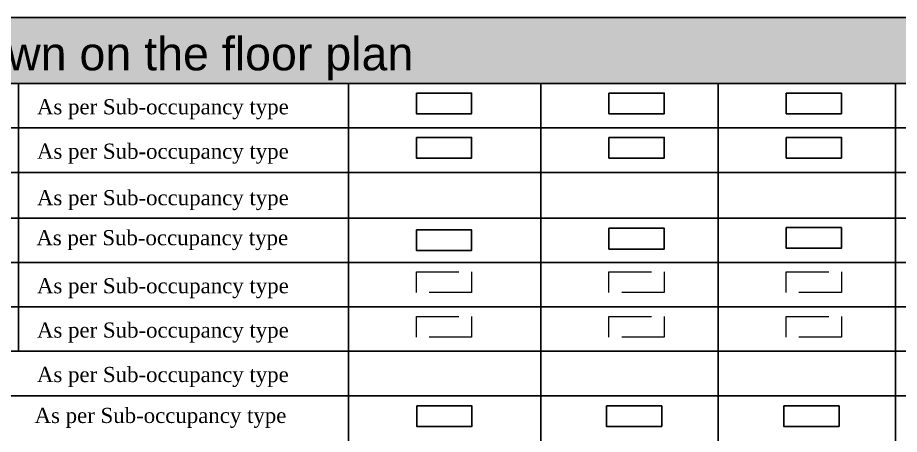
# Model space of a CAD drawing. Header units: millimetres. Extents: x -9481 to -9286, y 28723 to 28853.
# Drawn here: x -9461.74 to -9451.39, y 28806.45 to 28811.33 of the extents above; entities that cross this region are included whole.
import ezdxf

# ---------------------------------------------------------------- set-up
doc = ezdxf.new("R2010")
doc.units = ezdxf.units.MM
doc.linetypes.add('CONTINULUS', pattern=[0])
doc.linetypes.add('DASHED', pattern=[0.75, 0.5, -0.25])
for name, color, linetype in [('BLK_1_FLR_-2_FAR_AREA_ADD', 7, 'Continuous'), ('BLK_1_FLR_0_FAR_AREA_DEDUCT', 7, 'Continuous'), ('BLK_1_FLR_0_FAR_AREA_DEDUCT_EXISTING', 7, 'Continuous'), ('BLK_1_FLR_1_FAR_AREA_DEDUCT', 7, 'Continuous'), ('BLK_1_FLR_1_FAR_AREA_DEDUCT_EXISTING', 7, 'Continuous'), ('BLK_1_FLR_2_FAR_AREA_DEDUCT', 7, 'Continuous'), ('BLK_1_FLR_2_FAR_AREA_DEDUCT_EXISTING', 7, 'Continuous'), ('BLK_1_PLANTATION_GREENSTRIP', 7, 'Continuous'), ('HATCH', 7, 'Continuous')]:
    doc.layers.add(name, color=color, linetype=linetype)
for name, color, linetype, plot in [('BLK_1_FLR_0_BLT_UP_AREA', 25, 'Continuous', False), ('BLK_1_FLR_0_BLT_UP_AREA_DEDUCT', 25, 'Continuous', False), ('BLK_1_FLR_1_BLT_UP_AREA', 25, 'Continuous', False), ('BLK_1_FLR_1_BLT_UP_AREA_DEDUCT', 25, 'Continuous', False), ('BLK_1_FLR_2_BLT_UP_AREA', 7, 'Continuous', False), ('BLK_1_FLR_2_BLT_UP_AREA_DEDUCT', 7, 'Continuous', False)]:
    doc.layers.add(name, color=color, linetype=linetype, plot=plot)
for name, color, linetype, lineweight in [('BLK_1_FLR_0_BLT_UP_AREA_DEDUCT_EXISTING', 11, 'DASHED', 9), ('BLK_1_FLR_0_BLT_UP_AREA_EXISTING', 11, 'DASHED', 9), ('BLK_1_FLR_1_BLT_UP_AREA_DEDUCT_EXISTING', 11, 'DASHED', 9), ('BLK_1_FLR_1_BLT_UP_AREA_EXISTING', 11, 'DASHED', 9), ('BLK_1_FLR_2_BLT_UP_AREA_DEDUCT_EXISTING', 11, 'DASHED', 9), ('BLK_1_FLR_2_BLT_UP_AREA_EXISTING', 11, 'DASHED', 9)]:
    doc.layers.add(name, color=color, linetype=linetype, lineweight=lineweight)
doc.styles.add('MtXpl_Georgia', font='georgiab.ttf')
doc.styles.get("Standard").update_dxf_attribs({"font": 'arial.ttf', "height": 0.25})

# ---------------------------------------------------------------- blocks, each defined once
blk = doc.blocks.new('H2')
at = {"layer": 'HATCH', "linetype": 'CONTINULUS', "ltscale": 0.05}
h = blk.add_hatch(color=241, dxfattribs=at)
h.dxf.hatch_style = 1
h.paths.add_polyline_path([(-9435.455, 28804.6), (-9435.455, 28803.827), (-9396.427, 28803.827), (-9396.427, 28804.6)])
blk.add_lwpolyline([(-9435.455, 28804.6), (-9396.427, 28804.6), (-9396.427, 28803.827), (-9435.455, 28803.827), (-9435.455, 28804.6)], close=True)
at = {"color": 18, "insert": (-9420.014, 28804.373), "char_height": 0.39118, "attachment_point": 1}
blk.add_mtext_dynamic_manual_height_columns('Layers to be drawn on the floor plan', width=11.88863, gutter_width=1.633, heights=[0], dxfattribs=at)

msp = doc.modelspace()

# ---------------------------------------------------------------- linework, layer by layer
for p, q in [((-9461.732, 28810.562), (-9461.732, 28810.04)), ((-9457.862, 28810.562), (-9457.862, 28810.041)), ((-9455.602, 28810.562), (-9455.602, 28810.041)), ((-9453.521, 28810.562), (-9453.521, 28810.041)), ((-9451.44, 28810.562), (-9451.44, 28810.041)), ((-9461.732, 28810.041), (-9461.732, 28809.519)), ((-9457.862, 28810.041), (-9457.862, 28809.52)), ((-9455.602, 28810.041), (-9455.602, 28809.52)), ((-9453.521, 28810.041), (-9453.521, 28809.52)), ((-9451.44, 28810.041), (-9451.44, 28809.52)), ((-9461.732, 28808.463), (-9461.732, 28807.941)), ((-9457.862, 28808.463), (-9457.862, 28807.943)), ((-9455.602, 28808.463), (-9455.602, 28807.943)), ((-9453.521, 28808.463), (-9453.521, 28807.943)), ((-9451.44, 28808.463), (-9451.44, 28807.943)), ((-9461.732, 28807.943), (-9461.732, 28807.42)), ((-9457.862, 28807.943), (-9457.862, 28807.422)), ((-9455.602, 28807.943), (-9455.602, 28807.422)), ((-9453.521, 28807.943), (-9453.521, 28807.422)), ((-9451.44, 28807.943), (-9451.44, 28807.422))]:
    msp.add_line(p, q)
at = {"color": 7, "linetype": 'CONTINULUS', "ltscale": 0.05}
for p, q in [((-9461.732, 28809.52), (-9461.732, 28808.463)), ((-9457.862, 28809.52), (-9457.862, 28808.463)), ((-9455.602, 28809.52), (-9455.602, 28808.463)), ((-9453.521, 28809.52), (-9453.521, 28808.463)), ((-9451.44, 28809.52), (-9451.44, 28808.463))]:
    msp.add_line(p, q, dxfattribs=at)
for points in [[(-9481.258, 28810.041), (-9481.258, 28810.562), (-9442.23, 28810.562), (-9442.23, 28810.041), (-9470.864, 28810.041)], [(-9470.864, 28810.041), (-9442.23, 28810.041), (-9442.23, 28809.52), (-9470.864, 28809.52)], [(-9470.864, 28808.984), (-9442.23, 28808.984), (-9442.23, 28808.463), (-9470.864, 28808.463)], [(-9481.258, 28807.943), (-9481.258, 28808.463), (-9442.23, 28808.463), (-9442.23, 28807.943), (-9470.864, 28807.943)], [(-9470.864, 28808.463), (-9442.23, 28808.463), (-9442.23, 28807.943), (-9470.864, 28807.943)], [(-9470.864, 28807.943), (-9442.23, 28807.943), (-9442.23, 28807.422), (-9470.864, 28807.422)], [(-9470.864, 28807.422), (-9442.23, 28807.422), (-9442.23, 28806.901), (-9470.864, 28806.901)]]:
    msp.add_lwpolyline(points)
at = {"layer": 'BLK_1_FLR_-2_FAR_AREA_ADD', "color": 7, "linetype": 'CONTINULUS', "ltscale": 0.05}
for p, q in [((-9457.862, 28805.331), (-9457.862, 28807.422)), ((-9455.602, 28805.331), (-9455.602, 28807.422)), ((-9453.521, 28805.331), (-9453.521, 28807.422)), ((-9451.44, 28805.331), (-9451.44, 28807.422))]:
    msp.add_line(p, q, dxfattribs=at)
at = {"layer": 'BLK_1_FLR_0_BLT_UP_AREA', "color": 11}
msp.add_lwpolyline([(-9457.064, 28810.451), (-9456.415, 28810.451), (-9456.415, 28810.208), (-9457.064, 28810.208)], close=True, dxfattribs=at)
at = {"layer": 'BLK_1_FLR_0_BLT_UP_AREA_DEDUCT', "color": 11}
msp.add_lwpolyline([(-9457.064, 28809.93), (-9456.415, 28809.93), (-9456.415, 28809.688), (-9457.064, 28809.688)], close=True, dxfattribs=at)
at = {"layer": 'BLK_1_FLR_0_BLT_UP_AREA_DEDUCT_EXISTING', "color": 11}
msp.add_lwpolyline([(-9457.064, 28807.831), (-9456.415, 28807.831), (-9456.415, 28807.589), (-9457.064, 28807.589)], close=True, dxfattribs=at)
at = {"layer": 'BLK_1_FLR_0_BLT_UP_AREA_EXISTING', "color": 11}
msp.add_lwpolyline([(-9457.064, 28808.352), (-9456.415, 28808.352), (-9456.415, 28808.11), (-9457.064, 28808.11)], close=True, dxfattribs=at)
at = {"layer": 'BLK_1_FLR_0_FAR_AREA_DEDUCT', "color": 11, "linetype": 'CONTINULUS', "ltscale": 0.05}
msp.add_lwpolyline([(-9457.064, 28808.846), (-9456.415, 28808.846), (-9456.415, 28808.604), (-9457.064, 28808.604)], close=True, dxfattribs=at)
at = {"layer": 'BLK_1_FLR_0_FAR_AREA_DEDUCT_EXISTING', "color": 11, "linetype": 'CONTINULUS', "ltscale": 0.05}
msp.add_lwpolyline([(-9457.06, 28806.782), (-9456.411, 28806.782), (-9456.411, 28806.54), (-9457.06, 28806.54)], close=True, dxfattribs=at)
at = {"layer": 'BLK_1_FLR_1_BLT_UP_AREA', "color": 11}
msp.add_lwpolyline([(-9454.804, 28810.451), (-9454.154, 28810.451), (-9454.154, 28810.208), (-9454.804, 28810.208)], close=True, dxfattribs=at)
at = {"layer": 'BLK_1_FLR_1_BLT_UP_AREA_DEDUCT', "color": 11}
msp.add_lwpolyline([(-9454.804, 28809.93), (-9454.154, 28809.93), (-9454.154, 28809.688), (-9454.804, 28809.688)], close=True, dxfattribs=at)
at = {"layer": 'BLK_1_FLR_1_BLT_UP_AREA_DEDUCT_EXISTING', "color": 11}
msp.add_lwpolyline([(-9454.804, 28807.831), (-9454.154, 28807.831), (-9454.154, 28807.589), (-9454.804, 28807.589)], close=True, dxfattribs=at)
at = {"layer": 'BLK_1_FLR_1_BLT_UP_AREA_EXISTING', "color": 11}
msp.add_lwpolyline([(-9454.804, 28808.352), (-9454.154, 28808.352), (-9454.154, 28808.11), (-9454.804, 28808.11)], close=True, dxfattribs=at)
at = {"layer": 'BLK_1_FLR_1_FAR_AREA_DEDUCT', "color": 11, "linetype": 'CONTINULUS', "ltscale": 0.05}
msp.add_lwpolyline([(-9454.804, 28808.864), (-9454.154, 28808.864), (-9454.154, 28808.621), (-9454.804, 28808.621)], close=True, dxfattribs=at)
at = {"layer": 'BLK_1_FLR_1_FAR_AREA_DEDUCT_EXISTING', "color": 11, "linetype": 'CONTINULUS', "ltscale": 0.05}
msp.add_lwpolyline([(-9454.833, 28806.782), (-9454.184, 28806.782), (-9454.184, 28806.54), (-9454.833, 28806.54)], close=True, dxfattribs=at)
at = {"layer": 'BLK_1_FLR_2_BLT_UP_AREA', "color": 11}
msp.add_lwpolyline([(-9452.723, 28810.451), (-9452.074, 28810.451), (-9452.074, 28810.208), (-9452.723, 28810.208)], close=True, dxfattribs=at)
at = {"layer": 'BLK_1_FLR_2_BLT_UP_AREA_DEDUCT', "color": 11}
msp.add_lwpolyline([(-9452.723, 28809.93), (-9452.074, 28809.93), (-9452.074, 28809.688), (-9452.723, 28809.688)], close=True, dxfattribs=at)
at = {"layer": 'BLK_1_FLR_2_BLT_UP_AREA_DEDUCT_EXISTING', "color": 11}
msp.add_lwpolyline([(-9452.723, 28807.831), (-9452.074, 28807.831), (-9452.074, 28807.589), (-9452.723, 28807.589)], close=True, dxfattribs=at)
at = {"layer": 'BLK_1_FLR_2_BLT_UP_AREA_EXISTING', "color": 11}
msp.add_lwpolyline([(-9452.723, 28808.352), (-9452.074, 28808.352), (-9452.074, 28808.11), (-9452.723, 28808.11)], close=True, dxfattribs=at)
at = {"layer": 'BLK_1_FLR_2_FAR_AREA_DEDUCT', "color": 11, "linetype": 'CONTINULUS', "ltscale": 0.05}
msp.add_lwpolyline([(-9452.723, 28808.873), (-9452.074, 28808.873), (-9452.074, 28808.631), (-9452.723, 28808.631)], close=True, dxfattribs=at)
at = {"layer": 'BLK_1_FLR_2_FAR_AREA_DEDUCT_EXISTING', "color": 11, "linetype": 'CONTINULUS', "ltscale": 0.05}
msp.add_lwpolyline([(-9452.752, 28806.782), (-9452.103, 28806.782), (-9452.103, 28806.54), (-9452.752, 28806.54)], close=True, dxfattribs=at)

# ---------------------------------------------------------------- block references
at = {"layer": 'BLK_1_PLANTATION_GREENSTRIP', "linetype": 'CONTINULUS'}
msp.add_blockref('H2', (-45.803, 6.735), dxfattribs=at)

# ---------------------------------------------------------------- texts
at = {"linetype": 'CONTINULUS', "style": 'MtXpl_Georgia'}
for p in [(-9461.517, 28810.201), (-9461.517, 28809.68), (-9461.517, 28809.135), (-9461.524, 28808.666), (-9461.517, 28808.102), (-9461.517, 28807.582), (-9461.517, 28807.061), (-9461.545, 28806.581)]:
    msp.add_text('As per Sub-occupancy type', height=0.17748, dxfattribs=at).set_placement(p)

doc.saveas('drawing.dxf')
